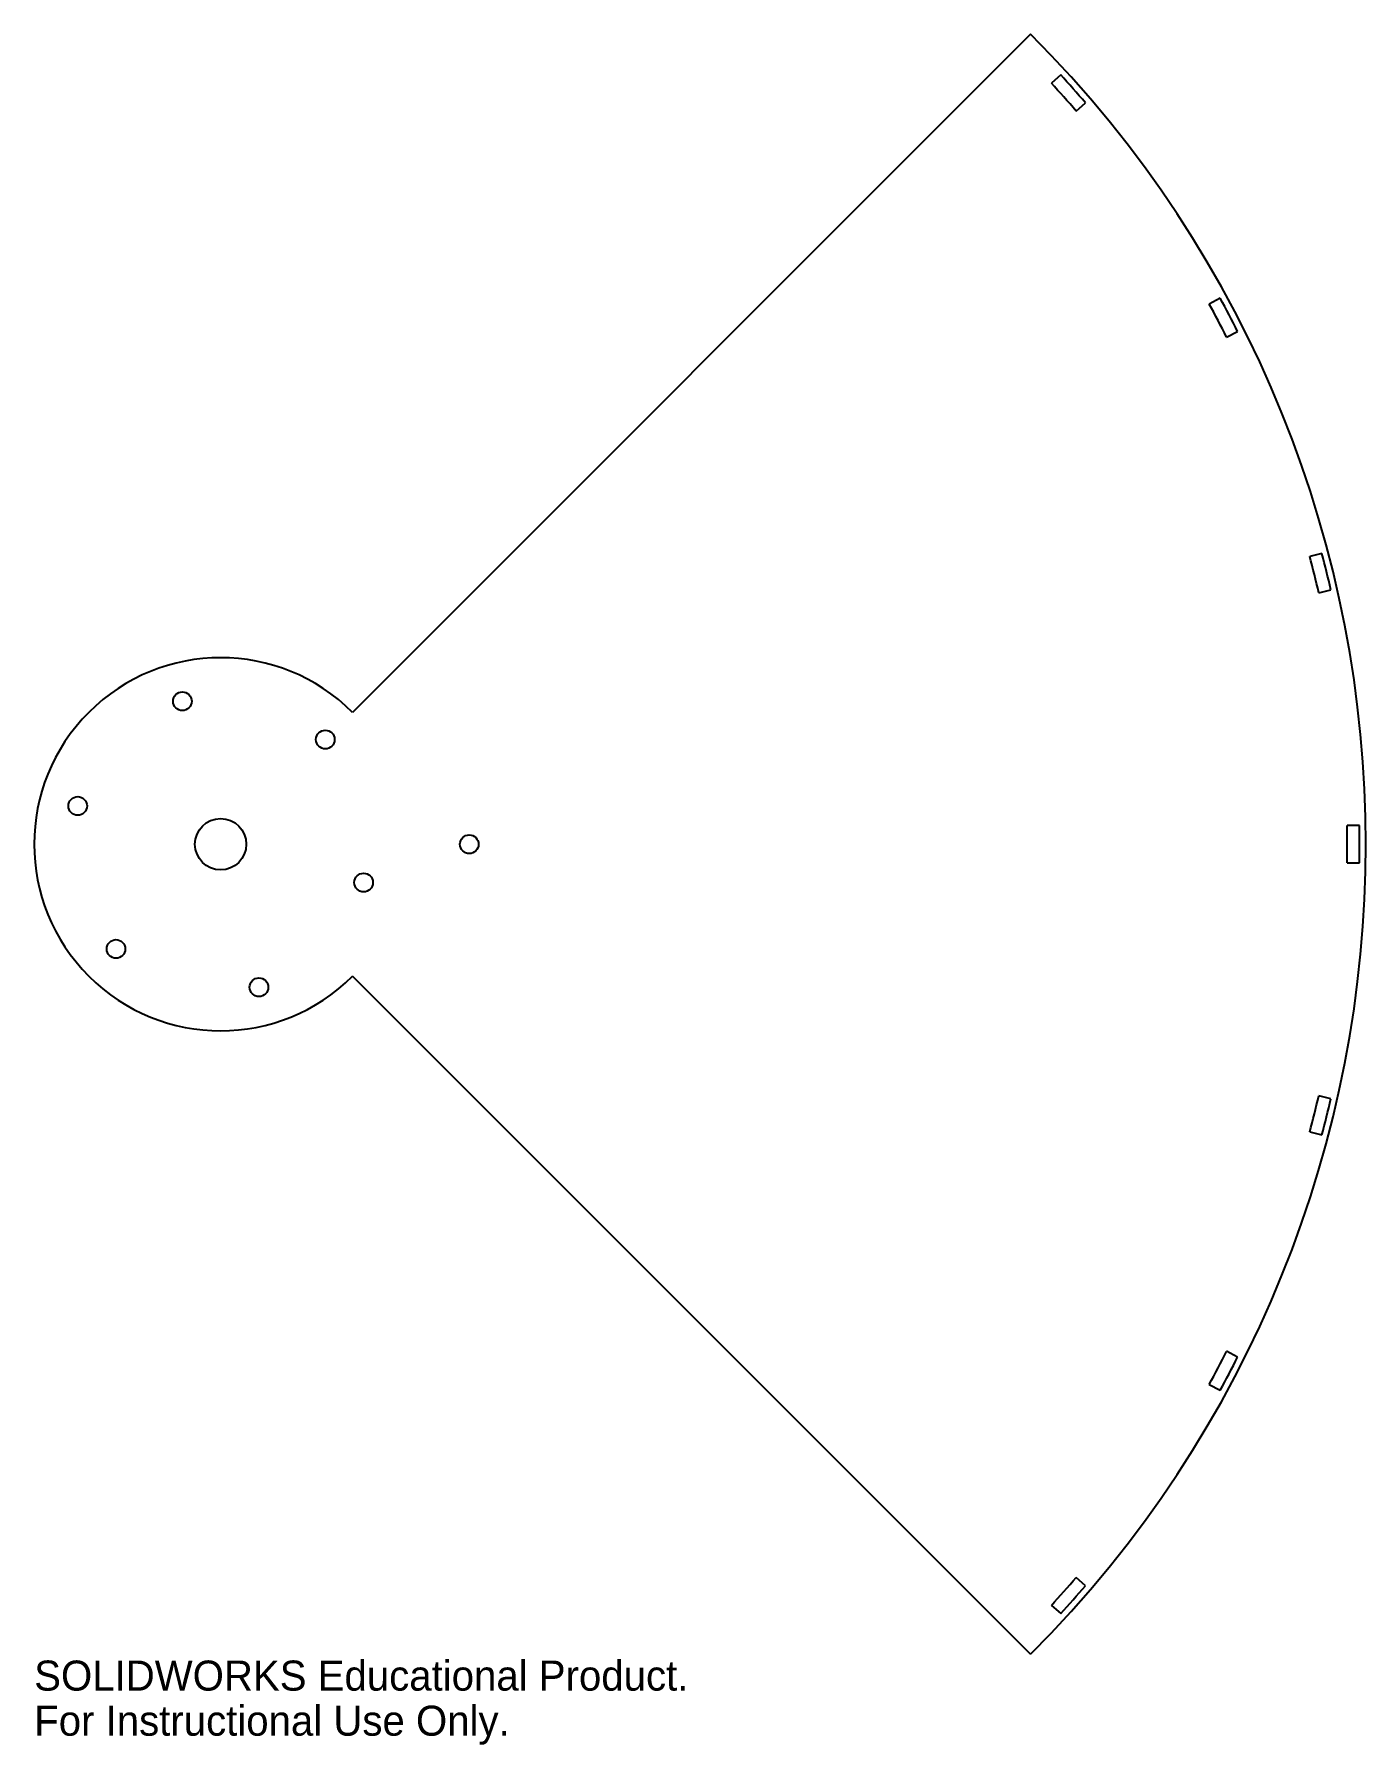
# Model space of a CAD drawing. Header units: millimetres. Extents: x -30 to 184, y -145 to 130.
import ezdxf

# ---------------------------------------------------------------- set-up
doc = ezdxf.new("R2010")
doc.units = ezdxf.units.MM
doc.linetypes.add('SLD-Solid', pattern=[0])
doc.styles.add('SLDTEXTSTYLE0', font='Arail.ttf')

msp = doc.modelspace()

# ---------------------------------------------------------------- linework, layer by layer
at = {"color": 7, "linetype": 'SLD-Solid', "lineweight": 25}
for p, q in [((130.28, 130.28), (21.21, 21.21)), ((135.16, 123.75), (133.66, 122.42)), ((137.64, 117.93), (139.14, 119.26)), ((160.84, 87.81), (159.07, 86.88)), ((161.86, 81.56), (163.63, 82.49)), ((177.18, 46.76), (175.24, 46.28)), ((176.68, 40.46), (178.62, 40.94)), ((183.23, 3), (181.23, 3)), ((181.23, -3), (183.23, -3)), ((130.28, -130.28), (21.21, -21.21)), ((178.62, -40.94), (176.68, -40.46)), ((175.24, -46.28), (177.18, -46.76)), ((163.63, -82.49), (161.86, -81.56)), ((159.07, -86.88), (160.84, -87.81)), ((139.14, -119.26), (137.64, -117.93)), ((133.66, -122.42), (135.16, -123.75))]:
    msp.add_line(p, q, dxfattribs=at)
for centre, radius in [((-6.16, 23), 1.5), ((16.84, 16.84), 1.5), ((-23, 6.16), 1.5), ((0, 0), 4.13), ((40, 0), 1.5), ((23, -6.16), 1.5), ((-16.84, -16.84), 1.5), ((6.16, -23), 1.5)]:
    msp.add_circle(centre, radius, dxfattribs=at)
for radius, start, end in [(184.25, 315, 45), (181.25, 40.5901, 42.4868), (183.25, 40.6004, 42.4765), (181.25, 26.7439, 28.6407), (183.25, 26.7543, 28.6303), (181.25, 12.8978, 14.7945), (183.25, 12.9081, 14.7842), (30, 45, 315), (181.25, 359.0516, 0.9484), (183.25, 359.062, 0.938), (181.25, 345.2055, 347.1022), (183.25, 345.2158, 347.0919), (181.25, 331.3593, 333.2561), (183.25, 331.3697, 333.2457), (181.25, 317.5132, 319.4099), (183.25, 317.5235, 319.3996)]:
    msp.add_arc((0, 0), radius, start, end, dxfattribs=at)

# ---------------------------------------------------------------- texts
at = {"color": 7, "linetype": 'Continuous', "char_height": 4.8336, "attachment_point": 1, "style": 'SLDTEXTSTYLE0'}
for s, insert in [('SOLIDWORKS Educational Product.', (-30, -131.3)), ('For Instructional Use Only.', (-30, -138.55))]:
    msp.add_mtext(s, dxfattribs=dict(at, insert=insert))

doc.saveas('drawing.dxf')
